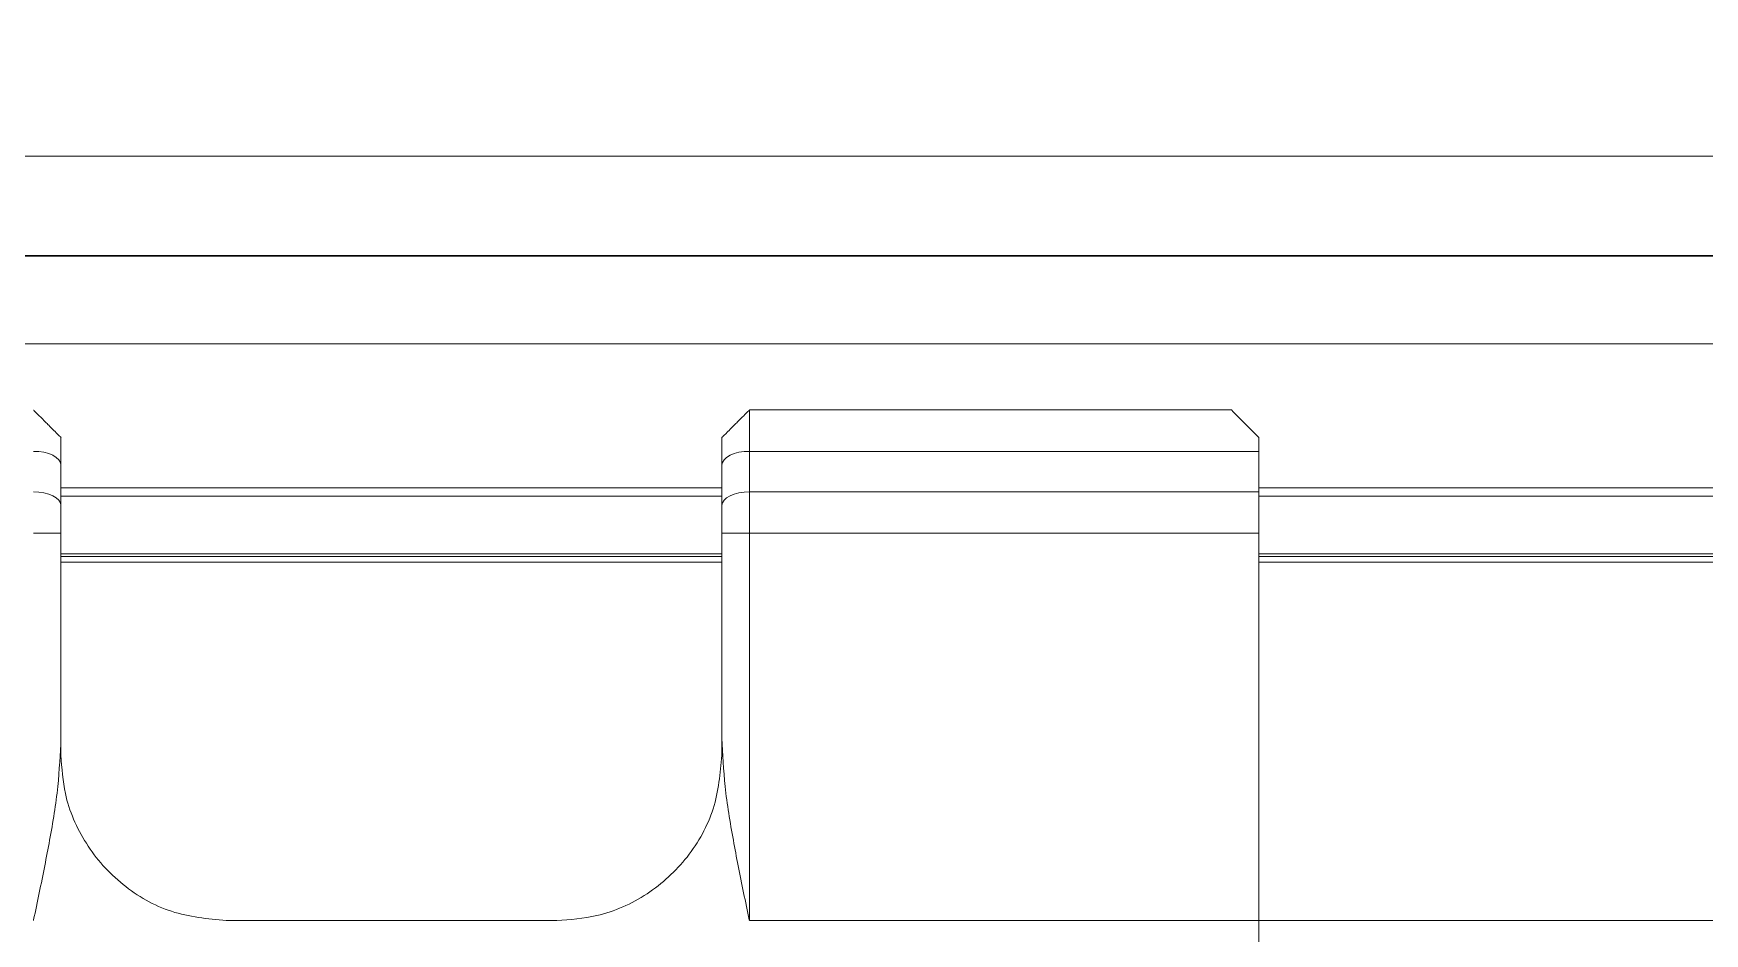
# Model space of a CAD drawing. Header units: inches. Extents: x 0.54 to 10.46, y 0.74 to 7.76.
# Drawn here: x 3.96 to 5.021, y 5.172 to 5.743 of the extents above; entities that cross this region are included whole.
import ezdxf

# ---------------------------------------------------------------- set-up
doc = ezdxf.new("R2010")
doc.units = ezdxf.units.IN
doc.header["$MEASUREMENT"] = 0
doc.layers.add('BG', color=7, linetype='Continuous')
doc.layers.add('MCG-INT-4FT', color=7, linetype='Continuous')

# ---------------------------------------------------------------- blocks, each defined once
blk = doc.blocks.new('block 2')
at = {"layer": 'BG', "true_color": 0xffffff}
h = blk.add_hatch(color=7, dxfattribs=at)
h.dxf.hatch_style = 2
edge = h.paths.add_edge_path()
edge.add_spline(control_points=[(10.296, 0.9061), (10.296, 0.9061), (0.8711, 0.9061), (0.8711, 0.9061), (0.8702, 0.9061), (0.8694, 0.9069), (0.8694, 0.9079), (0.8694, 0.9079), (0.8694, 7.5922), (0.8694, 7.5922), (0.8694, 7.5931), (0.8702, 7.5939), (0.8711, 7.5939), (0.8711, 7.5939), (10.296, 7.5939), (10.296, 7.5939), (10.297, 7.5939), (10.2977, 7.5931), (10.2977, 7.5922), (10.2977, 7.5922), (10.2977, 0.9079), (10.2977, 0.9079), (10.2977, 0.9069), (10.297, 0.9061), (10.296, 0.9061)], knot_values=[0, 0, 0, 0, 1, 1, 1, 2, 2, 2, 3, 3, 3, 4, 4, 4, 5, 5, 5, 6, 6, 6, 7, 7, 7, 8, 8, 8, 8], degree=3, periodic=1)
h.paths.add_polyline_path([(0.8729, 0.9096), (10.2943, 0.9096), (10.2943, 7.5904), (0.8729, 7.5904)])
at = {"layer": 'BG', "lineweight": 0}
blk.add_open_spline([(10.296, 0.9061), (10.296, 0.9061), (0.8711, 0.9061), (0.8711, 0.9061), (0.8702, 0.9061), (0.8694, 0.9069), (0.8694, 0.9079), (0.8694, 0.9079), (0.8694, 7.5922), (0.8694, 7.5922), (0.8694, 7.5931), (0.8702, 7.5939), (0.8711, 7.5939), (0.8711, 7.5939), (10.296, 7.5939), (10.296, 7.5939), (10.297, 7.5939), (10.2977, 7.5931), (10.2977, 7.5922), (10.2977, 7.5922), (10.2977, 0.9079), (10.2977, 0.9079), (10.2977, 0.9069), (10.297, 0.9061), (10.296, 0.9061)], degree=3, knots=[0, 0, 0, 0, 1, 1, 1, 2, 2, 2, 3, 3, 3, 4, 4, 4, 5, 5, 5, 6, 6, 6, 7, 7, 7, 8, 8, 8, 8], dxfattribs=at)
blk = doc.blocks.new('block 62')
at = {"layer": 'BG', "true_color": 0xffffff}
h = blk.add_hatch(color=7, dxfattribs=at)
h.dxf.hatch_style = 2
edge = h.paths.add_edge_path()
edge.add_spline(control_points=[(10.4631, 0.739), (10.4631, 0.739), (0.5369, 0.739), (0.5369, 0.739), (0.5359, 0.739), (0.5352, 0.7398), (0.5352, 0.7407), (0.5352, 0.7407), (0.5352, 7.7593), (0.5352, 7.7593), (0.5352, 7.7602), (0.5359, 7.761), (0.5369, 7.761), (0.5369, 7.761), (10.4631, 7.761), (10.4631, 7.761), (10.4641, 7.761), (10.4648, 7.7602), (10.4648, 7.7593), (10.4648, 7.7593), (10.4648, 0.7407), (10.4648, 0.7407), (10.4648, 0.7398), (10.4641, 0.739), (10.4631, 0.739)], knot_values=[0, 0, 0, 0, 1, 1, 1, 2, 2, 2, 3, 3, 3, 4, 4, 4, 5, 5, 5, 6, 6, 6, 7, 7, 7, 8, 8, 8, 8], degree=3, periodic=1)
h.paths.add_polyline_path([(0.5386, 0.7425), (10.4614, 0.7425), (10.4614, 7.7575), (0.5386, 7.7575)])
at = {"layer": 'BG', "lineweight": 0}
blk.add_open_spline([(10.4631, 0.739), (10.4631, 0.739), (0.5369, 0.739), (0.5369, 0.739), (0.5359, 0.739), (0.5352, 0.7398), (0.5352, 0.7407), (0.5352, 0.7407), (0.5352, 7.7593), (0.5352, 7.7593), (0.5352, 7.7602), (0.5359, 7.761), (0.5369, 7.761), (0.5369, 7.761), (10.4631, 7.761), (10.4631, 7.761), (10.4641, 7.761), (10.4648, 7.7602), (10.4648, 7.7593), (10.4648, 7.7593), (10.4648, 0.7407), (10.4648, 0.7407), (10.4648, 0.7398), (10.4641, 0.739), (10.4631, 0.739)], degree=3, knots=[0, 0, 0, 0, 1, 1, 1, 2, 2, 2, 3, 3, 3, 4, 4, 4, 5, 5, 5, 6, 6, 6, 7, 7, 7, 8, 8, 8, 8], dxfattribs=at)
blk = doc.blocks.new('block 452')
at = {"layer": 'MCG-INT-4FT', "color": 7, "lineweight": 5, "true_color": 0xffffff}
blk.add_lwpolyline([(6.7838, 5.6655), (1.6416, 5.6655)], dxfattribs=at)
blk = doc.blocks.new('block 478')
at = {"layer": 'MCG-INT-4FT', "color": 7, "lineweight": 5, "true_color": 0xffffff}
blk.add_lwpolyline([(6.7838, 5.6023), (1.6416, 5.6023)], dxfattribs=at)
blk = doc.blocks.new('block 550')
at = {"layer": 'MCG-INT-4FT', "color": 7, "lineweight": 5, "true_color": 0xffffff}
blk.add_open_spline([(4.0824, 5.1799), (4.0706, 5.1811), (4.0588, 5.1822), (4.0477, 5.1858), (4.0366, 5.1894), (4.0261, 5.1954), (4.0169, 5.2029), (4.0077, 5.2103), (3.9999, 5.2191), (3.9936, 5.229), (3.9874, 5.2388), (3.9827, 5.2496), (3.9803, 5.2606), (3.9786, 5.2686), (3.978, 5.2767), (3.9775, 5.2849)], degree=3, knots=[0, 0, 0, 0, 1, 1, 1, 2, 2, 2, 3, 3, 3, 4, 4, 4, 5, 5, 5, 5], dxfattribs=at)
blk = doc.blocks.new('block 551')
at = {"layer": 'MCG-INT-4FT', "color": 7, "lineweight": 5, "true_color": 0xffffff}
blk.add_lwpolyline([(4.0824, 5.1799), (4.2923, 5.1799)], dxfattribs=at)
blk = doc.blocks.new('block 552')
at = {"layer": 'MCG-INT-4FT', "color": 7, "lineweight": 5, "true_color": 0xffffff}
blk.add_open_spline([(4.3972, 5.2849), (4.3962, 5.2734), (4.3951, 5.262), (4.3917, 5.251), (4.3882, 5.2401), (4.3824, 5.2296), (4.3751, 5.2203), (4.3679, 5.2113), (4.3593, 5.2034), (4.3497, 5.197), (4.3399, 5.1906), (4.3291, 5.1856), (4.3178, 5.1831), (4.3095, 5.1812), (4.3009, 5.1805), (4.2923, 5.1799)], degree=3, knots=[0, 0, 0, 0, 1, 1, 1, 2, 2, 2, 3, 3, 3, 4, 4, 4, 5, 5, 5, 5], dxfattribs=at)
blk = doc.blocks.new('block 553')
at = {"layer": 'MCG-INT-4FT', "color": 7, "lineweight": 5, "true_color": 0xffffff}
blk.add_lwpolyline([(4.3972, 5.2849), (4.3972, 5.2959)], dxfattribs=at)
blk = doc.blocks.new('block 554')
at = {"layer": 'MCG-INT-4FT', "color": 7, "lineweight": 5, "true_color": 0xffffff}
blk.add_open_spline([(4.4147, 5.1799), (4.4147, 5.1801), (4.4147, 5.1803), (4.4146, 5.1804), (4.4122, 5.1918), (4.4098, 5.2033), (4.4076, 5.2147), (4.4065, 5.2201), (4.4055, 5.2256), (4.4045, 5.231), (4.4024, 5.2424), (4.4005, 5.2538), (4.3993, 5.2651), (4.3982, 5.2754), (4.3977, 5.2857), (4.3972, 5.2959)], degree=3, knots=[0, 0, 0, 0, 1, 1, 1, 2, 2, 2, 3, 3, 3, 4, 4, 4, 5, 5, 5, 5], dxfattribs=at)
blk = doc.blocks.new('block 555')
at = {"layer": 'MCG-INT-4FT', "color": 7, "lineweight": 5, "true_color": 0xffffff}
blk.add_lwpolyline([(4.7383, 5.1799), (4.4147, 5.1799)], dxfattribs=at)
blk = doc.blocks.new('block 556')
at = {"layer": 'MCG-INT-4FT', "color": 7, "lineweight": 5, "true_color": 0xffffff}
blk.add_lwpolyline([(4.7383, 4.8703), (4.7383, 5.1799)], dxfattribs=at)
blk = doc.blocks.new('block 559')
at = {"layer": 'MCG-INT-4FT', "color": 7, "lineweight": 5, "true_color": 0xffffff}
blk.add_open_spline([(3.96, 5.1799), (3.96, 5.1801), (3.9601, 5.1803), (3.9601, 5.1804), (3.9625, 5.1918), (3.9649, 5.2033), (3.9672, 5.2147), (3.9682, 5.2201), (3.9693, 5.2256), (3.9703, 5.231), (3.9723, 5.2424), (3.9743, 5.2538), (3.9755, 5.2651), (3.9765, 5.2754), (3.977, 5.2857), (3.9775, 5.2959)], degree=3, knots=[0, 0, 0, 0, 1, 1, 1, 2, 2, 2, 3, 3, 3, 4, 4, 4, 5, 5, 5, 5], dxfattribs=at)
blk = doc.blocks.new('block 560')
at = {"layer": 'MCG-INT-4FT', "color": 7, "lineweight": 5, "true_color": 0xffffff}
blk.add_lwpolyline([(3.9775, 5.2959), (3.9775, 5.2849)], dxfattribs=at)
blk = doc.blocks.new('block 567')
at = {"layer": 'MCG-INT-4FT', "color": 7, "lineweight": 5, "true_color": 0xffffff}
blk.add_lwpolyline([(4.7383, 5.426), (4.4147, 5.426)], dxfattribs=at)
blk = doc.blocks.new('block 568')
at = {"layer": 'MCG-INT-4FT', "color": 7, "lineweight": 5, "true_color": 0xffffff}
blk.add_lwpolyline([(4.4147, 5.4522), (4.4147, 5.426)], dxfattribs=at)
blk = doc.blocks.new('block 569')
at = {"layer": 'MCG-INT-4FT', "color": 7, "lineweight": 5, "true_color": 0xffffff}
blk.add_lwpolyline([(4.7383, 5.4522), (4.4147, 5.4522)], dxfattribs=at)
blk = doc.blocks.new('block 570')
at = {"layer": 'MCG-INT-4FT', "color": 7, "lineweight": 5, "true_color": 0xffffff}
blk.add_lwpolyline([(4.7383, 5.426), (4.7383, 5.4522)], dxfattribs=at)
blk = doc.blocks.new('block 571')
at = {"layer": 'MCG-INT-4FT', "color": 7, "lineweight": 5, "true_color": 0xffffff}
blk.add_lwpolyline([(4.4147, 5.426), (4.4147, 5.1799)], dxfattribs=at)
blk = doc.blocks.new('block 572')
at = {"layer": 'MCG-INT-4FT', "color": 7, "lineweight": 5, "true_color": 0xffffff}
blk.add_lwpolyline([(4.7383, 5.1799), (4.7383, 5.426)], dxfattribs=at)
blk = doc.blocks.new('block 573')
at = {"layer": 'MCG-INT-4FT', "color": 7, "lineweight": 5, "true_color": 0xffffff}
blk.add_lwpolyline([(4.3972, 5.426), (4.3972, 5.4435)], dxfattribs=at)
blk = doc.blocks.new('block 574')
at = {"layer": 'MCG-INT-4FT', "color": 7, "lineweight": 5, "true_color": 0xffffff}
blk.add_lwpolyline([(4.3972, 5.4435), (4.3976, 5.4452), (4.3986, 5.4469), (4.4002, 5.4484), (4.4024, 5.4497), (4.405, 5.4508), (4.408, 5.4516), (4.4113, 5.4521), (4.4147, 5.4522)], dxfattribs=at)
blk = doc.blocks.new('block 575')
at = {"layer": 'MCG-INT-4FT', "color": 7, "lineweight": 5, "true_color": 0xffffff}
blk.add_lwpolyline([(4.3972, 5.426), (4.4147, 5.426)], dxfattribs=at)
blk = doc.blocks.new('block 577')
at = {"layer": 'MCG-INT-4FT', "color": 7, "lineweight": 5, "true_color": 0xffffff}
blk.add_lwpolyline([(3.9775, 5.4435), (3.9771, 5.4452), (3.9761, 5.4469), (3.9745, 5.4484), (3.9724, 5.4497), (3.9697, 5.4508), (3.9667, 5.4516), (3.9634, 5.4521), (3.96, 5.4522)], dxfattribs=at)
blk = doc.blocks.new('block 578')
at = {"layer": 'MCG-INT-4FT', "color": 7, "lineweight": 5, "true_color": 0xffffff}
blk.add_lwpolyline([(3.9775, 5.426), (3.9775, 5.4435)], dxfattribs=at)
blk = doc.blocks.new('block 579')
at = {"layer": 'MCG-INT-4FT', "color": 7, "lineweight": 5, "true_color": 0xffffff}
blk.add_lwpolyline([(3.9775, 5.426), (3.96, 5.426)], dxfattribs=at)
blk = doc.blocks.new('block 580')
at = {"layer": 'MCG-INT-4FT', "color": 7, "lineweight": 5, "true_color": 0xffffff}
blk.add_lwpolyline([(4.3972, 5.2959), (4.3972, 5.426)], dxfattribs=at)
blk = doc.blocks.new('block 582')
at = {"layer": 'MCG-INT-4FT', "color": 7, "lineweight": 5, "true_color": 0xffffff}
blk.add_lwpolyline([(3.9775, 5.2959), (3.9775, 5.426)], dxfattribs=at)
blk = doc.blocks.new('block 602')
at = {"layer": 'MCG-INT-4FT', "color": 7, "lineweight": 5, "true_color": 0xffffff}
blk.add_lwpolyline([(4.4147, 5.478), (4.4147, 5.4522)], dxfattribs=at)
blk = doc.blocks.new('block 603')
at = {"layer": 'MCG-INT-4FT', "color": 7, "lineweight": 5, "true_color": 0xffffff}
blk.add_lwpolyline([(4.7383, 5.478), (4.4147, 5.478)], dxfattribs=at)
blk = doc.blocks.new('block 604')
at = {"layer": 'MCG-INT-4FT', "color": 7, "lineweight": 5, "true_color": 0xffffff}
blk.add_lwpolyline([(4.7383, 5.4522), (4.7383, 5.478)], dxfattribs=at)
blk = doc.blocks.new('block 605')
at = {"layer": 'MCG-INT-4FT', "color": 7, "lineweight": 5, "true_color": 0xffffff}
blk.add_lwpolyline([(4.3972, 5.4435), (4.3972, 5.4693)], dxfattribs=at)
blk = doc.blocks.new('block 606')
at = {"layer": 'MCG-INT-4FT', "color": 7, "lineweight": 5, "true_color": 0xffffff}
blk.add_lwpolyline([(4.3972, 5.4693), (4.3976, 5.471), (4.3986, 5.4726), (4.4002, 5.4741), (4.4024, 5.4755), (4.405, 5.4766), (4.408, 5.4774), (4.4113, 5.4779), (4.4147, 5.478)], dxfattribs=at)
blk = doc.blocks.new('block 608')
at = {"layer": 'MCG-INT-4FT', "color": 7, "lineweight": 5, "true_color": 0xffffff}
blk.add_lwpolyline([(3.9775, 5.4693), (3.9771, 5.471), (3.9761, 5.4726), (3.9745, 5.4741), (3.9724, 5.4755), (3.9697, 5.4766), (3.9667, 5.4774), (3.9634, 5.4779), (3.96, 5.478)], dxfattribs=at)
blk = doc.blocks.new('block 609')
at = {"layer": 'MCG-INT-4FT', "color": 7, "lineweight": 5, "true_color": 0xffffff}
blk.add_lwpolyline([(3.9775, 5.4435), (3.9775, 5.4693)], dxfattribs=at)
blk = doc.blocks.new('block 634')
at = {"layer": 'MCG-INT-4FT', "color": 7, "lineweight": 5, "true_color": 0xffffff}
blk.add_lwpolyline([(4.7208, 5.5043), (4.722, 5.5031), (4.7254, 5.4997), (4.7309, 5.4942), (4.7383, 5.4868)], dxfattribs=at)
blk = doc.blocks.new('block 635')
at = {"layer": 'MCG-INT-4FT', "color": 7, "lineweight": 5, "true_color": 0xffffff}
blk.add_lwpolyline([(4.4147, 5.5043), (4.4147, 5.478)], dxfattribs=at)
blk = doc.blocks.new('block 636')
at = {"layer": 'MCG-INT-4FT', "color": 7, "lineweight": 5, "true_color": 0xffffff}
blk.add_lwpolyline([(4.7208, 5.5043), (4.4147, 5.5043)], dxfattribs=at)
blk = doc.blocks.new('block 637')
at = {"layer": 'MCG-INT-4FT', "color": 7, "lineweight": 5, "true_color": 0xffffff}
blk.add_lwpolyline([(4.7383, 5.478), (4.7383, 5.4868)], dxfattribs=at)
blk = doc.blocks.new('block 638')
at = {"layer": 'MCG-INT-4FT', "color": 7, "lineweight": 5, "true_color": 0xffffff}
blk.add_open_spline([(4.3972, 5.4868), (4.3972, 5.4867), (4.3972, 5.4867), (4.3974, 5.4869), (4.3975, 5.487), (4.3976, 5.4871), (4.3978, 5.4874), (4.3981, 5.4876), (4.3984, 5.4879), (4.3989, 5.4885), (4.3992, 5.4888), (4.3996, 5.4891), (4.4001, 5.4896), (4.4005, 5.49), (4.401, 5.4906), (4.4016, 5.4911), (4.4021, 5.4916), (4.4026, 5.4922), (4.4032, 5.4927), (4.4037, 5.4933), (4.4043, 5.4938), (4.4048, 5.4944), (4.4057, 5.4952), (4.4065, 5.496), (4.4072, 5.4968), (4.4084, 5.4979), (4.4093, 5.4989), (4.4102, 5.4997), (4.4114, 5.501), (4.4124, 5.5019), (4.4131, 5.5026), (4.4141, 5.5036), (4.4146, 5.5041), (4.4147, 5.5042)], degree=3, knots=[0, 0, 0, 0, 1, 1, 1, 2, 2, 2, 3, 3, 3, 4, 4, 4, 5, 5, 5, 6, 6, 6, 7, 7, 7, 8, 8, 8, 9, 9, 9, 10, 10, 10, 11, 11, 11, 11], dxfattribs=at)
blk = doc.blocks.new('block 639')
at = {"layer": 'MCG-INT-4FT', "color": 7, "lineweight": 5, "true_color": 0xffffff}
blk.add_lwpolyline([(4.3972, 5.4693), (4.3972, 5.4868)], dxfattribs=at)
blk = doc.blocks.new('block 641')
at = {"layer": 'MCG-INT-4FT', "color": 7, "lineweight": 5, "true_color": 0xffffff}
blk.add_open_spline([(3.9775, 5.4868), (3.9775, 5.4867), (3.9776, 5.4867), (3.9773, 5.4869), (3.9772, 5.487), (3.9771, 5.4871), (3.9769, 5.4874), (3.9766, 5.4876), (3.9763, 5.4879), (3.9758, 5.4885), (3.9755, 5.4888), (3.9751, 5.4891), (3.9747, 5.4896), (3.9742, 5.49), (3.9737, 5.4906), (3.9731, 5.4911), (3.9726, 5.4916), (3.9721, 5.4922), (3.9715, 5.4927), (3.971, 5.4933), (3.9704, 5.4938), (3.9699, 5.4944), (3.969, 5.4952), (3.9682, 5.496), (3.9675, 5.4968), (3.9664, 5.4979), (3.9654, 5.4989), (3.9646, 5.4997), (3.9633, 5.501), (3.9623, 5.5019), (3.9616, 5.5026), (3.9606, 5.5036), (3.9601, 5.5041), (3.96, 5.5042)], degree=3, knots=[0, 0, 0, 0, 1, 1, 1, 2, 2, 2, 3, 3, 3, 4, 4, 4, 5, 5, 5, 6, 6, 6, 7, 7, 7, 8, 8, 8, 9, 9, 9, 10, 10, 10, 11, 11, 11, 11], dxfattribs=at)
blk = doc.blocks.new('block 642')
at = {"layer": 'MCG-INT-4FT', "color": 7, "lineweight": 5, "true_color": 0xffffff}
blk.add_lwpolyline([(3.9775, 5.4693), (3.9775, 5.4868)], dxfattribs=at)
blk = doc.blocks.new('block 864')
at = {"layer": 'MCG-INT-4FT', "color": 7, "lineweight": 5, "true_color": 0xffffff}
blk.add_lwpolyline([(3.9775, 5.4111), (4.3972, 5.4111)], dxfattribs=at)
blk = doc.blocks.new('block 865')
at = {"layer": 'MCG-INT-4FT', "color": 7, "lineweight": 5, "true_color": 0xffffff}
blk.add_lwpolyline([(4.7383, 5.4111), (6.002, 5.4111)], dxfattribs=at)
blk = doc.blocks.new('block 866')
at = {"layer": 'MCG-INT-4FT', "color": 7, "lineweight": 5, "true_color": 0xffffff}
blk.add_lwpolyline([(6.7838, 5.4496), (4.7383, 5.4496)], dxfattribs=at)
blk = doc.blocks.new('block 867')
at = {"layer": 'MCG-INT-4FT', "color": 7, "lineweight": 5, "true_color": 0xffffff}
blk.add_lwpolyline([(4.3972, 5.4496), (3.9775, 5.4496)], dxfattribs=at)
blk = doc.blocks.new('block 876')
at = {"layer": 'MCG-INT-4FT', "color": 8, "lineweight": 5, "true_color": 0x808080}
blk.add_lwpolyline([(4.7383, 5.1799), (6.002, 5.1799)], dxfattribs=at)
blk = doc.blocks.new('block 878')
at = {"layer": 'MCG-INT-4FT', "color": 8, "lineweight": 5, "true_color": 0x808080}
blk.add_lwpolyline([(3.9775, 5.4077), (4.3972, 5.4077)], dxfattribs=at)
blk = doc.blocks.new('block 879')
at = {"layer": 'MCG-INT-4FT', "color": 8, "lineweight": 5, "true_color": 0x808080}
blk.add_lwpolyline([(4.7383, 5.4077), (6.002, 5.4077)], dxfattribs=at)
blk = doc.blocks.new('block 880')
at = {"layer": 'MCG-INT-4FT', "color": 8, "lineweight": 5, "true_color": 0x808080}
blk.add_lwpolyline([(6.7838, 5.5462), (1.6416, 5.5462)], dxfattribs=at)
blk = doc.blocks.new('block 881')
at = {"layer": 'MCG-INT-4FT', "color": 8, "lineweight": 5, "true_color": 0x808080}
blk.add_lwpolyline([(6.7838, 5.602), (1.6416, 5.602)], dxfattribs=at)
blk = doc.blocks.new('block 883')
at = {"layer": 'MCG-INT-4FT', "color": 8, "lineweight": 5, "true_color": 0x808080}
blk.add_lwpolyline([(3.9775, 5.4549), (4.3972, 5.4549)], dxfattribs=at)
blk = doc.blocks.new('block 884')
at = {"layer": 'MCG-INT-4FT', "color": 8, "lineweight": 5, "true_color": 0x808080}
blk.add_lwpolyline([(4.7383, 5.4549), (6.7838, 5.4549)], dxfattribs=at)
blk = doc.blocks.new('block 886')
at = {"layer": 'MCG-INT-4FT', "color": 8, "lineweight": 5, "true_color": 0x808080}
blk.add_lwpolyline([(3.9775, 5.4129), (4.3972, 5.4129)], dxfattribs=at)
blk = doc.blocks.new('block 887')
at = {"layer": 'MCG-INT-4FT', "color": 8, "lineweight": 5, "true_color": 0x808080}
blk.add_lwpolyline([(4.7383, 5.4129), (6.002, 5.4129)], dxfattribs=at)

msp = doc.modelspace()

# ---------------------------------------------------------------- block references
at = {"layer": 'BG'}
for name in ['block 62', 'block 2']:
    msp.add_blockref(name, (0, 0), dxfattribs=at)
at = {"layer": 'MCG-INT-4FT'}
for name in ['block 452', 'block 478', 'block 881', 'block 880', 'block 641', 'block 638', 'block 635', 'block 636', 'block 634', 'block 608', 'block 642', 'block 639', 'block 606', 'block 602', 'block 603', 'block 637', 'block 604', 'block 609', 'block 605', 'block 577', 'block 883', 'block 867', 'block 574', 'block 568', 'block 569', 'block 884', 'block 570', 'block 866', 'block 578', 'block 573', 'block 579', 'block 582', 'block 575', 'block 580', 'block 567', 'block 571', 'block 572', 'block 886', 'block 887', 'block 864', 'block 878', 'block 865', 'block 879', 'block 559', 'block 560', 'block 553', 'block 554', 'block 550', 'block 552', 'block 551', 'block 555', 'block 556', 'block 876']:
    msp.add_blockref(name, (0, 0), dxfattribs=at)

doc.saveas('drawing.dxf')
